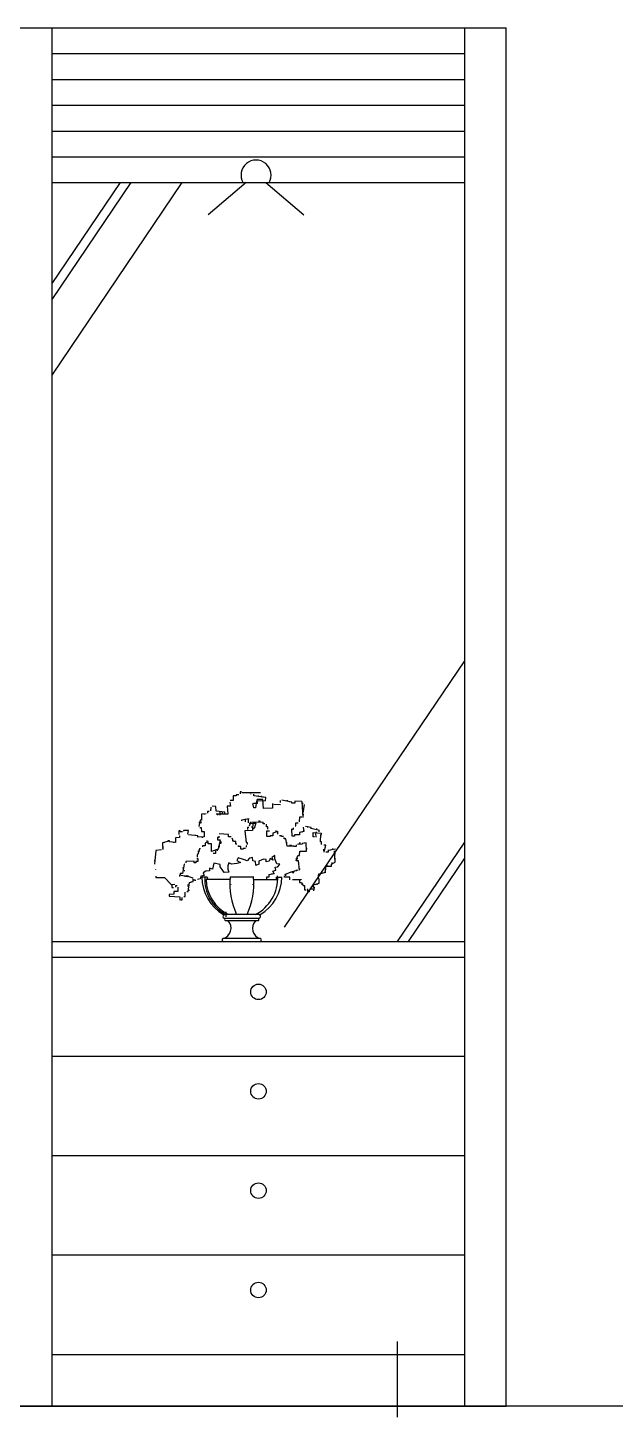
# Model space of a CAD drawing. Header units: inches. Extents: x 3 to 45, y 10.7 to 35.5.
# Drawn here: x 15.745 to 16.884, y 28.971 to 31.663 of the extents above; entities that cross this region are included whole.
import ezdxf

# ---------------------------------------------------------------- set-up
doc = ezdxf.new("R2010")
doc.units = ezdxf.units.IN
doc.header["$MEASUREMENT"] = 0
for name, color, linetype in [('02', 2, 'Continuous'), ('1', 1, 'Continuous'), ('4', 4, 'Continuous')]:
    doc.layers.add(name, color=color, linetype=linetype)

msp = doc.modelspace()

# ---------------------------------------------------------------- linework, layer by layer
at = {"layer": '02'}
for p, q in [((11.3726, 31.6626), (16.6726, 31.6626)), ((16.6726, 28.9926), (16.6726, 31.6626)), ((11.3726, 28.9926), (16.6726, 28.9926))]:
    msp.add_line(p, q, dxfattribs=at)
at = {"layer": '1'}
for p, q in [((15.7926, 28.9926), (15.7926, 31.6626)), ((16.5926, 28.9926), (16.5926, 31.6626)), ((15.7926, 31.6126), (16.5926, 31.6126)), ((15.7926, 31.5626), (16.5926, 31.5626)), ((15.7926, 31.5126), (16.5926, 31.5126)), ((15.7926, 31.4626), (16.5926, 31.4626)), ((15.7926, 31.4126), (16.5926, 31.4126)), ((15.7926, 30.99), (16.045, 31.3626)), ((15.7926, 31.1363), (15.9459, 31.3626)), ((15.7926, 31.167), (15.9251, 31.3626)), ((15.7926, 31.3626), (16.5926, 31.3626)), ((16.169, 31.3626), (16.0952, 31.3004)), ((16.207, 31.3626), (16.2807, 31.3004)), ((16.2431, 29.9201), (16.5926, 30.4362)), ((16.1436, 30.1745), (16.1436, 30.1659)), ((16.1492, 30.1745), (16.1436, 30.1745)), ((16.1492, 30.1766), (16.1492, 30.1745)), ((16.1549, 30.1766), (16.1492, 30.1766)), ((16.1574, 30.1823), (16.1574, 30.1788)), ((16.1598, 30.1823), (16.1574, 30.1823)), ((16.1602, 30.1814), (16.1969, 30.1814)), ((16.1773, 30.1788), (16.1773, 30.178)), ((16.1835, 30.1745), (16.1835, 30.178)), ((16.2072, 30.1716), (16.1835, 30.1745)), ((16.186, 30.1752), (16.186, 30.1745)), ((16.1929, 30.1745), (16.1929, 30.1752)), ((16.1985, 30.1723), (16.1985, 30.1745)), ((16.2016, 30.1716), (16.2016, 30.1723)), ((16.0994, 30.1487), (16.0994, 30.1458)), ((16.1006, 30.1487), (16.0994, 30.1487)), ((16.1006, 30.153), (16.1006, 30.1487)), ((16.11, 30.1544), (16.1031, 30.1551)), ((16.1056, 30.1544), (16.1056, 30.1551)), ((16.1106, 30.1451), (16.11, 30.1544)), ((16.1106, 30.1487), (16.11, 30.1487)), ((16.1274, 30.1429), (16.1106, 30.1451)), ((16.1318, 30.1551), (16.133, 30.1394)), ((16.1386, 30.1551), (16.1318, 30.1551)), ((16.1318, 30.1465), (16.133, 30.1465)), ((16.1374, 30.1623), (16.1386, 30.1551)), ((16.1374, 30.1594), (16.1386, 30.1594)), ((16.1436, 30.1659), (16.138, 30.1659)), ((16.1835, 30.1515), (16.1817, 30.1601)), ((16.1829, 30.1609), (16.191, 30.1609)), ((16.1866, 30.1518), (16.1835, 30.1518)), ((16.1866, 30.1515), (16.1835, 30.1515)), ((16.1891, 30.1644), (16.1866, 30.1515)), ((16.206, 30.1652), (16.1891, 30.1644)), ((16.201, 30.168), (16.1904, 30.168)), ((16.191, 30.1601), (16.1904, 30.168)), ((16.1979, 30.1644), (16.1979, 30.1652)), ((16.2022, 30.1501), (16.201, 30.168)), ((16.2022, 30.1537), (16.201, 30.1537)), ((16.2197, 30.1508), (16.2022, 30.1501)), ((16.2054, 30.1508), (16.2054, 30.1501)), ((16.206, 30.1652), (16.2072, 30.1716)), ((16.206, 30.168), (16.2072, 30.168)), ((16.2197, 30.1601), (16.2197, 30.1508)), ((16.2353, 30.1573), (16.2222, 30.158)), ((16.2259, 30.1573), (16.2259, 30.158)), ((16.2346, 30.1659), (16.2346, 30.1616)), ((16.2571, 30.1623), (16.2378, 30.1666)), ((16.249, 30.1637), (16.249, 30.1666)), ((16.254, 30.1623), (16.254, 30.1637)), ((16.2571, 30.1609), (16.2571, 30.1623)), ((16.2633, 30.1609), (16.2571, 30.1609)), ((16.277, 30.1637), (16.2633, 30.1644)), ((16.2633, 30.1644), (16.2633, 30.1609)), ((16.2677, 30.1652), (16.2677, 30.1644)), ((16.2727, 30.1637), (16.2727, 30.1652)), ((16.277, 30.1637), (16.2788, 30.1326)), ((16.2795, 30.1601), (16.277, 30.1601)), ((16.2777, 30.1508), (16.2802, 30.1508)), ((16.2795, 30.1415), (16.282, 30.158)), ((16.2802, 30.1551), (16.282, 30.1551)), ((16.0794, 30.1279), (16.0769, 30.1157)), ((16.0819, 30.1222), (16.0769, 30.1222)), ((16.0819, 30.1279), (16.0794, 30.1279)), ((16.0807, 30.125), (16.0807, 30.1222)), ((16.0913, 30.1401), (16.0819, 30.1394)), ((16.0819, 30.1394), (16.0819, 30.1279)), ((16.0875, 30.1401), (16.0875, 30.1386)), ((16.0938, 30.1444), (16.0938, 30.1415)), ((16.0969, 30.1444), (16.0938, 30.1444)), ((16.133, 30.1394), (16.1106, 30.1394)), ((16.1131, 30.1379), (16.1131, 30.1372)), ((16.1187, 30.1372), (16.1187, 30.1437)), ((16.1224, 30.1437), (16.1224, 30.1408)), ((16.1274, 30.1401), (16.1274, 30.1429)), ((16.1747, 30.1304), (16.1598, 30.1275)), ((16.1598, 30.1275), (16.1598, 30.1267)), ((16.1666, 30.1304), (16.1666, 30.1247)), ((16.1736, 30.1224), (16.1736, 30.1303)), ((16.178, 30.1247), (16.1745, 30.1162)), ((16.1873, 30.1214), (16.1745, 30.1214)), ((16.1817, 30.1246), (16.1812, 30.1079)), ((16.1817, 30.1246), (16.2018, 30.1239)), ((16.1873, 30.122), (16.1845, 30.1117)), ((16.1934, 30.1271), (16.1934, 30.1246)), ((16.1962, 30.1239), (16.1962, 30.1265)), ((16.2018, 30.1207), (16.2018, 30.1239)), ((16.2052, 30.1207), (16.2018, 30.1207)), ((16.2085, 30.115), (16.2085, 30.1201)), ((16.2652, 30.1222), (16.2696, 30.1222)), ((16.2652, 30.1164), (16.2652, 30.1222)), ((16.2721, 30.1243), (16.2727, 30.1343)), ((16.2721, 30.1286), (16.2727, 30.1286)), ((16.2727, 30.1343), (16.2764, 30.1343)), ((16.2789, 30.1386), (16.2808, 30.1386)), ((16.0395, 30.0942), (16.0321, 30.0935)), ((16.0321, 30.0935), (16.0321, 30.0842)), ((16.0352, 30.0942), (16.0352, 30.0935)), ((16.0383, 30.1071), (16.0383, 30.0999)), ((16.0408, 30.1071), (16.0383, 30.1071)), ((16.0389, 30.0971), (16.0395, 30.0971)), ((16.0395, 30.0971), (16.0395, 30.0942)), ((16.0408, 30.105), (16.0408, 30.1071)), ((16.0451, 30.105), (16.0408, 30.105)), ((16.0476, 30.1078), (16.0476, 30.1064)), ((16.057, 30.1078), (16.0476, 30.1078)), ((16.0557, 30.1007), (16.057, 30.1078)), ((16.0557, 30.105), (16.057, 30.105)), ((16.0751, 30.0971), (16.057, 30.0992)), ((16.0707, 30.0971), (16.0707, 30.0992)), ((16.0751, 30.0949), (16.0751, 30.0971)), ((16.0875, 30.0956), (16.0751, 30.0949)), ((16.0788, 30.1136), (16.0813, 30.1136)), ((16.0813, 30.1136), (16.0819, 30.1057)), ((16.0813, 30.1085), (16.0819, 30.1085)), ((16.0819, 30.1057), (16.0875, 30.1057)), ((16.0832, 30.0956), (16.0832, 30.0935)), ((16.0875, 30.1057), (16.0875, 30.0956)), ((16.0882, 30.0985), (16.0875, 30.0985)), ((16.1131, 30.0944), (16.1131, 30.0899)), ((16.1164, 30.0944), (16.1131, 30.0944)), ((16.1159, 30.097), (16.1159, 30.0944)), ((16.1343, 30.1002), (16.1164, 30.1015)), ((16.1293, 30.1002), (16.1293, 30.1015)), ((16.1343, 30.0957), (16.1343, 30.1002)), ((16.1399, 30.0957), (16.1343, 30.0957)), ((16.1443, 30.0861), (16.1415, 30.0931)), ((16.1812, 30.1079), (16.1661, 30.1073)), ((16.1661, 30.1073), (16.1689, 30.0842)), ((16.1661, 30.1028), (16.1672, 30.1028)), ((16.1672, 30.0976), (16.1678, 30.0976)), ((16.1678, 30.0938), (16.1689, 30.0938)), ((16.1739, 30.1137), (16.1711, 30.1137)), ((16.1722, 30.1098), (16.1722, 30.1137)), ((16.1789, 30.1156), (16.1845, 30.1117)), ((16.2107, 30.115), (16.2085, 30.115)), ((16.2091, 30.1073), (16.2141, 30.1073)), ((16.2091, 30.0963), (16.2091, 30.1073)), ((16.2152, 30.0963), (16.2091, 30.0963)), ((16.2107, 30.1105), (16.2107, 30.115)), ((16.2152, 30.0976), (16.2152, 30.0963)), ((16.2208, 30.0976), (16.2152, 30.0976)), ((16.2303, 30.106), (16.2208, 30.1028)), ((16.2208, 30.1028), (16.2208, 30.0976)), ((16.2264, 30.1079), (16.2264, 30.1053)), ((16.2303, 30.1008), (16.2303, 30.106)), ((16.2375, 30.0976), (16.2336, 30.0976)), ((16.2375, 30.0963), (16.2375, 30.0976)), ((16.2409, 30.0963), (16.2375, 30.0963)), ((16.2426, 30.0912), (16.2426, 30.0938)), ((16.2459, 30.0912), (16.2426, 30.0912)), ((16.2481, 30.0771), (16.2459, 30.0912)), ((16.2558, 30.11), (16.2608, 30.11)), ((16.2583, 30.0964), (16.2571, 30.11)), ((16.2583, 30.1007), (16.2571, 30.1007)), ((16.2627, 30.0964), (16.2583, 30.0964)), ((16.2608, 30.11), (16.2608, 30.1128)), ((16.2627, 30.0992), (16.2627, 30.0964)), ((16.2721, 30.0992), (16.2627, 30.0992)), ((16.2639, 30.1164), (16.2652, 30.1164)), ((16.2808, 30.1057), (16.2721, 30.1035)), ((16.2721, 30.1035), (16.2721, 30.0992)), ((16.277, 30.1057), (16.277, 30.1035)), ((16.2795, 30.1143), (16.2808, 30.1057)), ((16.2795, 30.1085), (16.2808, 30.1085)), ((16.2945, 30.1136), (16.2839, 30.1157)), ((16.2883, 30.1136), (16.2883, 30.1157)), ((16.2945, 30.1107), (16.2945, 30.1136)), ((16.3107, 30.1078), (16.2945, 30.1114)), ((16.2989, 30.1035), (16.3151, 30.1028)), ((16.2989, 30.0956), (16.2989, 30.1035)), ((16.3014, 30.0956), (16.2989, 30.0956)), ((16.3032, 30.1028), (16.3038, 30.0949)), ((16.3032, 30.0978), (16.3038, 30.0978)), ((16.3051, 30.1035), (16.3051, 30.105)), ((16.3057, 30.1093), (16.3057, 30.1114)), ((16.3101, 30.105), (16.3101, 30.1078)), ((16.3132, 30.0856), (16.3138, 30.0999)), ((16.3138, 30.0999), (16.3151, 30.0999)), ((16.3151, 30.0999), (16.3151, 30.1028)), ((15.9934, 30.0691), (15.9909, 30.0424)), ((16.0046, 30.0699), (15.9934, 30.0691)), ((15.9971, 30.0699), (15.9971, 30.0691)), ((16.0065, 30.077), (16.0059, 30.077)), ((16.0059, 30.0742), (16.0071, 30.0742)), ((16.0171, 30.0863), (16.0065, 30.0835)), ((16.0065, 30.0835), (16.0071, 30.0706)), ((16.0096, 30.0842), (16.0096, 30.0835)), ((16.0171, 30.0878), (16.0171, 30.0863)), ((16.0202, 30.0878), (16.0171, 30.0878)), ((16.0202, 30.0856), (16.0202, 30.0878)), ((16.0321, 30.0842), (16.0202, 30.0856)), ((16.0277, 30.0842), (16.0277, 30.0835)), ((16.0785, 30.072), (16.0751, 30.0611)), ((16.0785, 30.0668), (16.0751, 30.0668)), ((16.0801, 30.072), (16.0785, 30.072)), ((16.084, 30.0777), (16.084, 30.0758)), ((16.0891, 30.0777), (16.084, 30.0777)), ((16.0952, 30.0861), (16.0891, 30.0829)), ((16.0891, 30.0829), (16.0891, 30.0777)), ((16.093, 30.0861), (16.093, 30.0886)), ((16.0952, 30.0816), (16.0952, 30.0861)), ((16.1013, 30.0816), (16.0952, 30.0816)), ((16.1013, 30.0668), (16.1013, 30.0816)), ((16.1147, 30.0713), (16.1013, 30.0668)), ((16.1092, 30.0681), (16.1092, 30.063)), ((16.1125, 30.0713), (16.1125, 30.0681)), ((16.1131, 30.0899), (16.1181, 30.0899)), ((16.1181, 30.0899), (16.1147, 30.0713)), ((16.1175, 30.0758), (16.1147, 30.0758)), ((16.1198, 30.0822), (16.1164, 30.0822)), ((16.1164, 30.079), (16.1175, 30.079)), ((16.1198, 30.0861), (16.1198, 30.0822)), ((16.1443, 30.0874), (16.1415, 30.0874)), ((16.1488, 30.0861), (16.1443, 30.0861)), ((16.1488, 30.0809), (16.1488, 30.0861)), ((16.1505, 30.0809), (16.1488, 30.0809)), ((16.1538, 30.0765), (16.1538, 30.0784)), ((16.1583, 30.0765), (16.1538, 30.0765)), ((16.1583, 30.0713), (16.1583, 30.0765)), ((16.1633, 30.0713), (16.1583, 30.0713)), ((16.1678, 30.0726), (16.1633, 30.0726)), ((16.1633, 30.0726), (16.1633, 30.0713)), ((16.1672, 30.088), (16.1689, 30.088)), ((16.1689, 30.0842), (16.1706, 30.0842)), ((16.1689, 30.0777), (16.1689, 30.0752)), ((16.1694, 30.0777), (16.1689, 30.0777)), ((16.1706, 30.0842), (16.1706, 30.0803)), ((16.2481, 30.0835), (16.2459, 30.0835)), ((16.261, 30.0771), (16.2481, 30.0771)), ((16.2532, 30.0797), (16.2532, 30.0771)), ((16.256, 30.0771), (16.256, 30.0797)), ((16.261, 30.0765), (16.261, 30.0771)), ((16.2655, 30.0765), (16.261, 30.0765)), ((16.2655, 30.0797), (16.2655, 30.0765)), ((16.2772, 30.0809), (16.2682, 30.0803)), ((16.2744, 30.0829), (16.2716, 30.0829)), ((16.2716, 30.0829), (16.2716, 30.0803)), ((16.2721, 30.0591), (16.2727, 30.0675)), ((16.2727, 30.0675), (16.2855, 30.0675)), ((16.285, 30.0835), (16.2772, 30.0822)), ((16.2772, 30.0822), (16.2772, 30.0809)), ((16.2805, 30.0835), (16.2805, 30.0822)), ((16.2855, 30.0675), (16.285, 30.0835)), ((16.2855, 30.0784), (16.285, 30.0784)), ((16.2855, 30.0726), (16.2872, 30.0726)), ((16.3132, 30.0885), (16.3138, 30.0885)), ((16.3151, 30.0856), (16.3132, 30.0856)), ((16.3151, 30.0806), (16.3151, 30.0856)), ((16.3232, 30.0792), (16.3194, 30.0792)), ((16.3194, 30.0684), (16.3194, 30.0713)), ((16.3201, 30.0684), (16.3194, 30.0684)), ((16.3201, 30.0656), (16.3232, 30.0792)), ((16.3225, 30.0763), (16.3232, 30.0763)), ((16.3275, 30.0656), (16.3232, 30.0656)), ((16.3419, 30.0713), (16.3275, 30.0691)), ((16.3275, 30.0699), (16.3275, 30.0656)), ((16.3313, 30.0699), (16.3313, 30.0691)), ((16.3363, 30.0727), (16.3363, 30.0699)), ((16.3412, 30.0462), (16.34, 30.0684)), ((16.4625, 29.8926), (16.5926, 30.0848)), ((15.9903, 30.0495), (15.9909, 30.0495)), ((16.0483, 30.0425), (16.0455, 30.0245)), ((16.0483, 30.0373), (16.0472, 30.0373)), ((16.0494, 30.0425), (16.0483, 30.0425)), ((16.0679, 30.0482), (16.0517, 30.0476)), ((16.0517, 30.0476), (16.0517, 30.045)), ((16.055, 30.0482), (16.055, 30.0476)), ((16.0679, 30.045), (16.0679, 30.0482)), ((16.0712, 30.045), (16.0679, 30.045)), ((16.0751, 30.0476), (16.0712, 30.0476)), ((16.0712, 30.0476), (16.0712, 30.045)), ((16.0734, 30.0534), (16.0751, 30.0534)), ((16.074, 30.0611), (16.074, 30.0559)), ((16.0751, 30.0611), (16.074, 30.0611)), ((16.0751, 30.0534), (16.0751, 30.0476)), ((16.1045, 30.0383), (16.1033, 30.0329)), ((16.1064, 30.0441), (16.1045, 30.0383)), ((16.1092, 30.063), (16.1047, 30.063)), ((16.1186, 30.0419), (16.1064, 30.0441)), ((16.1182, 30.037), (16.1186, 30.0419)), ((16.1334, 30.0392), (16.133, 30.0329)), ((16.135, 30.045), (16.1334, 30.0392)), ((16.1401, 30.0423), (16.135, 30.045)), ((16.1456, 30.0432), (16.1401, 30.0423)), ((16.151, 30.0437), (16.1456, 30.0432)), ((16.1534, 30.0545), (16.151, 30.0495)), ((16.151, 30.0495), (16.1577, 30.0459)), ((16.1577, 30.0459), (16.151, 30.0437)), ((16.1655, 30.0509), (16.1534, 30.0545)), ((16.1706, 30.0486), (16.1655, 30.0509)), ((16.1753, 30.054), (16.1706, 30.0486)), ((16.1808, 30.0554), (16.1753, 30.054)), ((16.1815, 30.0491), (16.1808, 30.0554)), ((16.1866, 30.0473), (16.1815, 30.0491)), ((16.1878, 30.0401), (16.1866, 30.0473)), ((16.1933, 30.0423), (16.1878, 30.0401)), ((16.2023, 30.0522), (16.1933, 30.0482)), ((16.1933, 30.0482), (16.1933, 30.0423)), ((16.2074, 30.0518), (16.2023, 30.0522)), ((16.2078, 30.0468), (16.2074, 30.0518)), ((16.2132, 30.0482), (16.2078, 30.0468)), ((16.2152, 30.0536), (16.2132, 30.0482)), ((16.2214, 30.0504), (16.2152, 30.0536)), ((16.2246, 30.0594), (16.2183, 30.0554)), ((16.2183, 30.0554), (16.2214, 30.0504)), ((16.2246, 30.0527), (16.2246, 30.0594)), ((16.2285, 30.0428), (16.2246, 30.0527)), ((16.225, 30.0365), (16.23, 30.0374)), ((16.2343, 30.0423), (16.2285, 30.0428)), ((16.23, 30.0374), (16.2343, 30.0423)), ((16.2649, 30.0534), (16.2688, 30.0534)), ((16.2655, 30.0489), (16.2688, 30.0591)), ((16.2705, 30.0489), (16.2655, 30.0489)), ((16.2688, 30.0591), (16.2721, 30.0591)), ((16.2721, 30.0309), (16.2705, 30.0489)), ((16.271, 30.0405), (16.2705, 30.0405)), ((16.2721, 30.0623), (16.2727, 30.0623)), ((16.3219, 30.0269), (16.3238, 30.0383)), ((16.3238, 30.0383), (16.3344, 30.0383)), ((16.3269, 30.0383), (16.3269, 30.0398)), ((16.3344, 30.0426), (16.3412, 30.0462)), ((16.3344, 30.0383), (16.3344, 30.0426)), ((16.3356, 30.0426), (16.3356, 30.0455)), ((16.3419, 30.0627), (16.34, 30.0627)), ((16.3412, 30.0534), (16.3419, 30.0534)), ((16.4833, 29.8926), (16.5926, 30.0541)), ((15.9928, 30.0319), (15.9928, 30.0312)), ((15.9934, 30.019), (15.9934, 30.0168)), ((15.9934, 30.0168), (16.0102, 30.0168)), ((16.0102, 30.0168), (16.0237, 30.0032)), ((16.0394, 30.0213), (16.0394, 30.0187)), ((16.0556, 30.0181), (16.0394, 30.0213)), ((16.0411, 30.0245), (16.0411, 30.0213)), ((16.0455, 30.0245), (16.0411, 30.0245)), ((16.0472, 30.0348), (16.0455, 30.0348)), ((16.0489, 30.0304), (16.0501, 30.0304)), ((16.0505, 30.0181), (16.0505, 30.0206)), ((16.0517, 30.0206), (16.0652, 30.0161)), ((16.0556, 30.0206), (16.0556, 30.0181)), ((16.0661, 30.0089), (16.0661, 30.014)), ((16.0669, 30.0123), (16.0696, 30.0123)), ((16.0696, 30.0123), (16.0696, 30.0104)), ((16.0798, 30.014), (16.0744, 30.0127)), ((16.0806, 30.019), (16.0798, 30.014)), ((16.0873, 30.0203), (16.0806, 30.019)), ((16.0935, 30.0174), (16.0829, 30.0174)), ((16.0904, 30.0289), (16.0853, 30.0257)), ((16.0853, 30.0257), (16.0873, 30.0203)), ((16.0975, 30.0298), (16.0904, 30.0289)), ((16.1371, 30.0126), (16.091, 30.0126)), ((16.0978, 30.0347), (16.0975, 30.0298)), ((16.1033, 30.0329), (16.0978, 30.0347)), ((16.1225, 30.032), (16.1182, 30.037)), ((16.1264, 30.0266), (16.1225, 30.032)), ((16.135, 30.0271), (16.1264, 30.0266)), ((16.133, 30.0329), (16.135, 30.0271)), ((16.1834, 30.0174), (16.1375, 30.0174)), ((16.1837, 30.0126), (16.2298, 30.0126)), ((16.2089, 30.0176), (16.2132, 30.0176)), ((16.2089, 30.0127), (16.2089, 30.0176)), ((16.2128, 30.0226), (16.2234, 30.0244)), ((16.2132, 30.0176), (16.2132, 30.0226)), ((16.2183, 30.0226), (16.2183, 30.0244)), ((16.2207, 30.0289), (16.2265, 30.0307)), ((16.2234, 30.0239), (16.2207, 30.0289)), ((16.2234, 30.0244), (16.2234, 30.0239)), ((16.2265, 30.0307), (16.225, 30.0365)), ((16.2274, 30.0174), (16.238, 30.0174)), ((16.2434, 30.0174), (16.2434, 30.02)), ((16.2537, 30.0174), (16.2434, 30.0174)), ((16.244, 30.0226), (16.256, 30.0277)), ((16.2456, 30.0226), (16.244, 30.0226)), ((16.2456, 30.02), (16.2456, 30.0226)), ((16.2537, 30.0123), (16.2537, 30.0174)), ((16.256, 30.0277), (16.2588, 30.0277)), ((16.2588, 30.029), (16.2588, 30.0264)), ((16.2588, 30.0264), (16.261, 30.0264)), ((16.2588, 30.0125), (16.2756, 30.0125)), ((16.261, 30.029), (16.2699, 30.0315)), ((16.261, 30.0264), (16.261, 30.029)), ((16.2666, 30.029), (16.2666, 30.0315)), ((16.2721, 30.0335), (16.2738, 30.0335)), ((16.2725, 30.0118), (16.2725, 30.0068)), ((16.2756, 30.0125), (16.2756, 30.0118)), ((16.3093, 30.014), (16.3093, 30.0211)), ((16.3093, 30.0211), (16.3099, 30.0211)), ((16.3105, 30.014), (16.3093, 30.014)), ((16.3099, 30.0211), (16.3099, 30.024)), ((16.3099, 30.024), (16.3112, 30.024)), ((16.3105, 30.0054), (16.3105, 30.014)), ((16.3112, 30.024), (16.3232, 30.0269)), ((16.3219, 30.0326), (16.3238, 30.0326)), ((16.3232, 30.0269), (16.3219, 30.0269)), ((16.0287, 29.9846), (16.0194, 29.9839)), ((16.0194, 29.9839), (16.0194, 29.9803)), ((16.0231, 29.9846), (16.0231, 29.9839)), ((16.0237, 30.0032), (16.0306, 30.0039)), ((16.0244, 29.9975), (16.0281, 29.9975)), ((16.025, 30.0032), (16.025, 29.9975)), ((16.0362, 29.9896), (16.0287, 29.9896)), ((16.0287, 29.9896), (16.0287, 29.9846)), ((16.0325, 29.9982), (16.0325, 30.0011)), ((16.0325, 30.0011), (16.035, 30.0011)), ((16.0362, 29.9982), (16.0362, 29.9896)), ((16.0506, 29.9796), (16.0506, 29.9882)), ((16.0537, 29.9896), (16.0562, 29.9896)), ((16.0549, 30.0025), (16.0587, 30.0025)), ((16.0555, 29.9996), (16.0549, 29.9996)), ((16.0562, 29.9896), (16.0587, 30.0068)), ((16.0562, 29.9918), (16.0587, 29.9918)), ((16.0587, 30.0068), (16.0661, 30.0089)), ((16.063, 30.0068), (16.063, 30.0089)), ((16.2725, 30.0068), (16.2762, 30.0068)), ((16.2762, 30.0068), (16.2794, 30.0011)), ((16.2762, 30.0039), (16.2794, 30.0039)), ((16.2794, 30.0011), (16.2819, 30.0011)), ((16.2819, 30.0011), (16.2819, 29.9925)), ((16.2819, 29.9925), (16.285, 29.9925)), ((16.2875, 29.9946), (16.2875, 29.9896)), ((16.2875, 29.9896), (16.2918, 29.9896)), ((16.2918, 29.9889), (16.2918, 29.9918)), ((16.2925, 29.9946), (16.3012, 29.9946)), ((16.2993, 30.0025), (16.3105, 30.0054)), ((16.2993, 29.9975), (16.2993, 30.0025)), ((16.3018, 29.9975), (16.2993, 29.9975)), ((16.2999, 29.991), (16.3012, 29.9975)), ((16.3031, 30.0025), (16.3031, 30.0039)), ((16.3055, 30.0039), (16.3055, 30.0025)), ((16.0194, 29.9803), (16.04, 29.9789)), ((16.0237, 29.9803), (16.0237, 29.9789)), ((16.04, 29.9789), (16.04, 29.9724)), ((16.0424, 29.9731), (16.0449, 29.9731)), ((16.0449, 29.9731), (16.0449, 29.9781)), ((16.0481, 29.9796), (16.0506, 29.9796)), ((16.1943, 29.9447), (16.1263, 29.9447)), ((16.1921, 29.9375), (16.1286, 29.9375)), ((16.1918, 29.9327), (16.1288, 29.9327)), ((16.13, 29.9406), (16.13, 29.9502)), ((15.7926, 29.8926), (16.5926, 29.8926)), ((16.1967, 29.8982), (16.1238, 29.8982)), ((15.7926, 29.8626), (16.5926, 29.8626)), ((16.5926, 29.6701), (15.7926, 29.6701)), ((16.5926, 29.4776), (15.7925, 29.4776)), ((16.5926, 29.2851), (15.7926, 29.2851)), ((16.4617, 29.1181), (16.4617, 28.9711)), ((15.7926, 29.0926), (16.5926, 29.0926))]:
    msp.add_line(p, q, dxfattribs=at)
for centre in [(16.1926, 29.795), (16.1926, 29.6025), (16.1926, 29.41), (16.1926, 29.2175)]:
    msp.add_circle(centre, 0.015, dxfattribs=at)
for centre, radius, start, end in [((16.188, 31.3771), 0.0292, 330.1557, 209.8443), ((16.1686, 30.0184), 0.0858, 180.6542, 239.2357), ((16.1666, 30.0134), 0.0781, 177.0272, 241.5762), ((16.1703, 30.0156), 0.0794, 182.1024, 243.1937), ((16.1276, 30.0146), 0.0342, 175.2094, 183.2509), ((16.2907, 30.0067), 0.1536, 175.9704, 203.7767), ((16.0301, 30.0067), 0.1536, 336.2233, 4.0296), ((16.1505, 30.0156), 0.0794, 296.8063, 2.9688), ((16.1522, 30.0184), 0.0858, 300.7643, 359.3458), ((16.1933, 30.0146), 0.0342, 356.7491, 4.7906), ((15.9947, 30.0031), 0.145, 359.7385, 359.9768), ((16.3262, 30.0031), 0.145, 180.0232, 180.2615), ((16.1273, 29.9411), 0.00363, 89.9074, 282.9029), ((16.1183, 29.9184), 0.0211, 287.3135, 42.2868), ((16.1297, 29.9352), 0.0026, 113.9673, 250.544), ((16.2022, 29.9184), 0.0211, 137.7132, 252.6865), ((16.191, 29.9352), 0.0026, 289.456, 66.0327), ((16.1933, 29.9411), 0.00363, 257.0971, 90.0926), ((16.1246, 29.8958), 0.0026, 109.456, 246.0327), ((16.1958, 29.8958), 0.0026, 293.9673, 70.544)]:
    msp.add_arc(centre, radius, start, end, dxfattribs=at)
at = {"layer": '4'}
msp.add_line((23.6511, 28.9926), (3.3249, 28.9926), dxfattribs=at)

doc.saveas('drawing.dxf')
